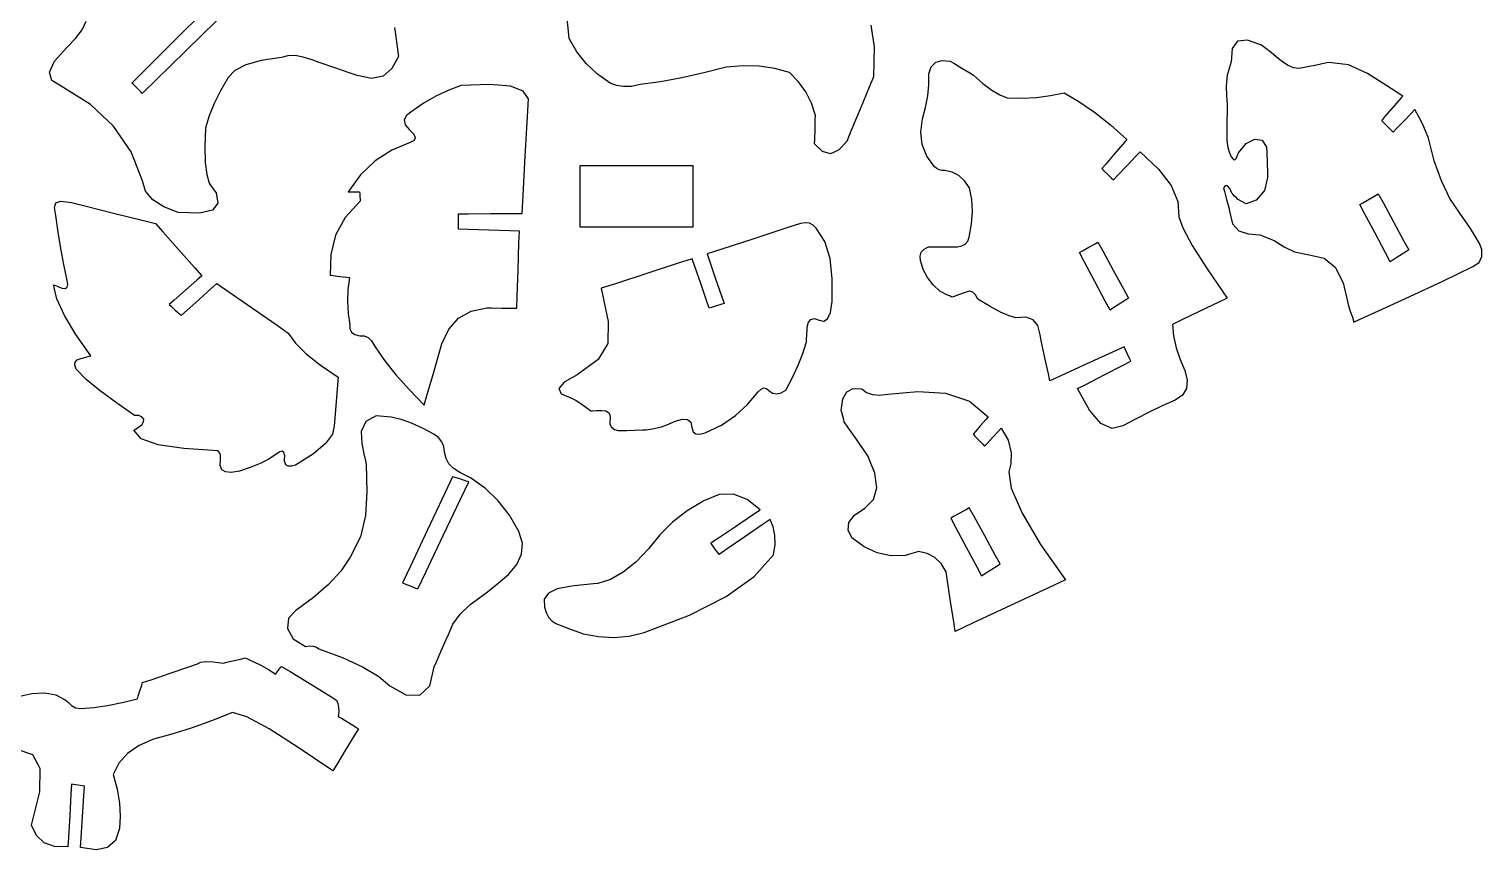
# Model space of a CAD drawing. Extents: x -39.6 to 28.9, y -18.4 to 19.8.
# Drawn here: x -1.37 to 28.93, y -17.6 to -0.49 of the extents above; entities that cross this region are included whole.
import ezdxf

# ---------------------------------------------------------------- set-up
doc = ezdxf.new("R2010")
doc.units = 0
doc.header["$MEASUREMENT"] = 0
doc.layers.get('0').update_dxf_attribs({"linetype": 'CONTINUOUS'})

msp = doc.modelspace()

# ---------------------------------------------------------------- linework, layer by layer
for p, q in [((1.67, -0.72), (2.286, -0.106)), ((9.894, -0.686), (9.835, -0.123)), ((-0.4, -0.687), (-0.266, -0.503)), ((-0.266, -0.503), (-0.178, -0.323)), ((2.538, -0.316), (1.908, -0.933)), ((6.252, -0.454), (6.265, -0.548)), ((6.265, -0.548), (6.293, -0.756)), ((16.188, -0.41), (16.252, -0.863)), ((-0.838, -1.157), (-0.581, -0.874)), ((-0.581, -0.874), (-0.4, -0.687)), ((1.055, -1.335), (1.67, -0.72)), ((6.293, -0.756), (6.322, -0.965)), ((10.056, -0.961), (9.894, -0.686)), ((16.252, -0.863), (16.241, -1.486)), ((23.722, -0.894), (23.699, -1.172)), ((23.835, -0.744), (23.722, -0.894)), ((24.04, -0.721), (23.835, -0.744)), ((24.335, -0.825), (24.04, -0.721)), ((24.399, -0.876), (24.335, -0.825)), ((24.541, -0.988), (24.399, -0.876)), ((-0.943, -1.385), (-0.838, -1.157)), ((1.908, -0.933), (1.277, -1.55)), ((3.473, -1.143), (3.149, -1.233)), ((3.892, -1.083), (3.473, -1.143)), ((4.025, -1.047), (3.892, -1.083)), ((4.176, -1.043), (4.025, -1.047)), ((4.345, -1.072), (4.176, -1.043)), ((4.532, -1.134), (4.345, -1.072)), ((4.679, -1.185), (4.532, -1.134)), ((5.003, -1.297), (4.679, -1.185)), ((6.335, -1.059), (6.198, -1.311)), ((6.322, -0.965), (6.335, -1.059)), ((10.251, -1.209), (10.056, -0.961)), ((10.483, -1.429), (10.251, -1.209)), ((17.446, -1.275), (17.539, -1.181)), ((17.539, -1.181), (17.671, -1.141)), ((17.671, -1.141), (17.841, -1.155)), ((17.841, -1.155), (17.917, -1.201)), ((17.917, -1.201), (18.083, -1.302)), ((23.699, -1.172), (23.619, -1.449)), ((24.683, -1.1), (24.541, -0.988)), ((24.747, -1.15), (24.683, -1.1)), ((24.878, -1.24), (24.747, -1.15)), ((25.659, -1.203), (25.48, -1.239)), ((25.74, -1.186), (25.659, -1.203)), ((26.147, -1.234), (25.74, -1.186)), ((-0.897, -1.56), (-0.943, -1.385)), ((0.775, -1.614), (1.055, -1.335)), ((2.78, -1.498), (2.62, -1.776)), ((2.918, -1.351), (2.78, -1.498)), ((3.149, -1.233), (2.918, -1.351)), ((5.326, -1.409), (5.003, -1.297)), ((5.474, -1.46), (5.326, -1.409)), ((5.772, -1.521), (5.474, -1.46)), ((6.012, -1.468), (5.772, -1.521)), ((6.198, -1.311), (6.012, -1.468)), ((10.752, -1.618), (10.483, -1.429)), ((12.243, -1.507), (11.8, -1.59)), ((12.701, -1.403), (12.243, -1.507)), ((13.17, -1.283), (12.701, -1.403)), ((13.521, -1.254), (13.17, -1.283)), ((13.858, -1.261), (13.521, -1.254)), ((14.182, -1.308), (13.858, -1.261)), ((14.489, -1.398), (14.182, -1.308)), ((14.678, -1.589), (14.489, -1.398)), ((16.241, -1.486), (16.154, -1.697)), ((17.392, -1.422), (17.446, -1.275)), ((17.392, -1.65), (17.392, -1.422)), ((18.083, -1.302), (18.249, -1.402)), ((18.249, -1.402), (18.325, -1.448)), ((18.325, -1.448), (18.523, -1.625)), ((23.619, -1.449), (23.595, -1.681)), ((25.001, -1.294), (24.878, -1.24)), ((25.115, -1.311), (25.001, -1.294)), ((25.221, -1.292), (25.115, -1.311)), ((25.302, -1.276), (25.221, -1.292)), ((25.48, -1.239), (25.302, -1.276)), ((26.545, -1.416), (26.147, -1.234)), ((26.925, -1.659), (26.545, -1.416)), ((-0.701, -1.681), (-0.897, -1.56)), ((-0.093, -2.061), (-0.701, -1.681)), ((0.809, -1.648), (0.775, -1.614)), ((0.883, -1.722), (0.809, -1.648)), ((0.957, -1.796), (0.883, -1.722)), ((0.991, -1.83), (0.957, -1.796)), ((1.277, -1.55), (0.991, -1.83)), ((2.62, -1.776), (2.488, -2.043)), ((7.386, -1.763), (7.129, -1.883)), ((7.643, -1.667), (7.386, -1.763)), ((8.236, -1.644), (7.643, -1.667)), ((8.667, -1.682), (8.236, -1.644)), ((8.936, -1.781), (8.667, -1.682)), ((9.044, -1.941), (8.936, -1.781)), ((10.881, -1.666), (10.752, -1.618)), ((11.027, -1.689), (10.881, -1.666)), ((11.191, -1.683), (11.027, -1.689)), ((11.375, -1.645), (11.191, -1.683)), ((11.8, -1.59), (11.375, -1.645)), ((14.832, -1.801), (14.678, -1.589)), ((14.949, -2.035), (14.832, -1.801)), ((16.154, -1.697), (15.962, -2.159)), ((17.371, -1.883), (17.392, -1.65)), ((18.523, -1.625), (18.707, -1.763)), ((18.707, -1.763), (18.876, -1.861)), ((19.932, -1.875), (20.215, -1.815)), ((20.215, -1.815), (20.527, -1.998)), ((23.595, -1.681), (23.602, -1.881)), ((27.278, -1.891), (26.925, -1.659)), ((0.392, -2.516), (-0.093, -2.061)), ((2.488, -2.043), (2.386, -2.299)), ((6.872, -2.029), (6.616, -2.201)), ((7.129, -1.883), (6.872, -2.029)), ((9.023, -2.315), (9.044, -1.941)), ((15.03, -2.291), (14.949, -2.035)), ((17.263, -2.362), (17.328, -2.121)), ((17.328, -2.121), (17.371, -1.883)), ((18.876, -1.861), (19.03, -1.92)), ((19.03, -1.92), (19.34, -1.928)), ((19.34, -1.928), (19.641, -1.913)), ((19.641, -1.913), (19.932, -1.875)), ((20.527, -1.998), (20.849, -2.223)), ((23.602, -1.881), (23.618, -2.062)), ((23.618, -2.062), (23.617, -2.181)), ((27.059, -2.146), (27.21, -1.971)), ((27.21, -1.971), (27.278, -1.891)), ((2.386, -2.299), (2.312, -2.545)), ((6.501, -2.288), (6.454, -2.382)), ((6.454, -2.382), (6.476, -2.483)), ((6.616, -2.201), (6.501, -2.288)), ((8.977, -3.137), (9.023, -2.315)), ((15.022, -2.586), (15.028, -2.383)), ((15.028, -2.383), (15.03, -2.291)), ((15.962, -2.159), (15.77, -2.621)), ((17.228, -2.638), (17.263, -2.362)), ((20.849, -2.223), (21.182, -2.488)), ((23.617, -2.181), (23.614, -2.442)), ((26.84, -2.401), (26.908, -2.322)), ((26.877, -2.438), (26.84, -2.401)), ((26.908, -2.322), (27.059, -2.146)), ((27.306, -2.402), (27.152, -2.564)), ((27.46, -2.241), (27.306, -2.402)), ((27.529, -2.167), (27.46, -2.241)), ((27.625, -2.334), (27.529, -2.167)), ((27.698, -2.477), (27.625, -2.334)), ((0.756, -3.048), (0.392, -2.516)), ((2.312, -2.545), (2.295, -2.944)), ((6.476, -2.483), (6.567, -2.591)), ((6.567, -2.591), (6.651, -2.683)), ((6.651, -2.683), (6.681, -2.757)), ((15.016, -2.789), (15.022, -2.586)), ((15.77, -2.621), (15.682, -2.832)), ((17.256, -2.897), (17.228, -2.638)), ((21.182, -2.488), (21.525, -2.793)), ((23.612, -2.704), (23.611, -2.822)), ((23.614, -2.442), (23.612, -2.704)), ((26.961, -2.52), (26.877, -2.438)), ((27.044, -2.601), (26.961, -2.52)), ((27.082, -2.638), (27.044, -2.601)), ((27.152, -2.564), (27.082, -2.638)), ((27.757, -2.613), (27.698, -2.477)), ((27.814, -2.76), (27.757, -2.613)), ((2.295, -2.944), (2.304, -3.268)), ((6.192, -3.011), (5.846, -3.237)), ((6.58, -2.851), (6.192, -3.011)), ((6.658, -2.813), (6.58, -2.851)), ((6.681, -2.757), (6.658, -2.813)), ((15.013, -2.881), (15.016, -2.789)), ((15.175, -3.041), (15.013, -2.881)), ((15.51, -3.017), (15.341, -3.087)), ((15.682, -2.832), (15.51, -3.017)), ((17.351, -3.137), (17.256, -2.897)), ((21.443, -2.888), (21.264, -3.096)), ((21.525, -2.793), (21.443, -2.888)), ((23.611, -2.822), (23.633, -2.96)), ((23.633, -2.96), (23.663, -3.069)), ((23.855, -3.068), (24.014, -2.875)), ((24.014, -2.875), (24.194, -2.784)), ((24.194, -2.784), (24.35, -2.806)), ((24.35, -2.806), (24.439, -2.953)), ((24.439, -2.953), (24.443, -3.052)), ((27.936, -3.235), (27.814, -2.76)), ((0.997, -3.655), (0.756, -3.048)), ((2.304, -3.268), (2.335, -3.521)), ((5.846, -3.237), (5.544, -3.527)), ((8.932, -3.958), (8.977, -3.137)), ((10.126, -3.533), (10.126, -3.331)), ((10.126, -3.331), (10.493, -3.331)), ((10.493, -3.331), (11.299, -3.331)), ((11.299, -3.331), (12.106, -3.331)), ((12.106, -3.331), (12.472, -3.331)), ((12.472, -3.331), (12.472, -3.533)), ((15.341, -3.087), (15.175, -3.041)), ((17.514, -3.359), (17.351, -3.137)), ((21.084, -3.304), (21.002, -3.399)), ((21.264, -3.096), (21.084, -3.304)), ((21.523, -3.343), (21.714, -3.141)), ((21.714, -3.141), (21.801, -3.05)), ((21.801, -3.05), (22.186, -3.407)), ((23.663, -3.069), (23.701, -3.151)), ((23.701, -3.151), (23.747, -3.205)), ((23.747, -3.205), (23.78, -3.212)), ((23.78, -3.212), (23.806, -3.187)), ((23.806, -3.187), (23.829, -3.137)), ((23.829, -3.137), (23.855, -3.068)), ((24.443, -3.052), (24.451, -3.268)), ((24.451, -3.268), (24.459, -3.485)), ((28.086, -3.654), (27.936, -3.235)), ((2.335, -3.521), (2.383, -3.703)), ((5.544, -3.527), (5.285, -3.882)), ((10.126, -3.977), (10.126, -3.533)), ((12.472, -3.533), (12.472, -3.977)), ((17.559, -3.397), (17.514, -3.359)), ((17.61, -3.423), (17.559, -3.397)), ((17.665, -3.437), (17.61, -3.423)), ((17.726, -3.439), (17.665, -3.437)), ((17.882, -3.471), (17.726, -3.439)), ((18.02, -3.542), (17.882, -3.471)), ((18.141, -3.652), (18.02, -3.542)), ((21.002, -3.399), (21.04, -3.436)), ((21.04, -3.436), (21.123, -3.517)), ((21.123, -3.517), (21.207, -3.599)), ((21.207, -3.599), (21.245, -3.635)), ((21.245, -3.635), (21.332, -3.544)), ((21.332, -3.544), (21.523, -3.343)), ((22.186, -3.407), (22.447, -3.752)), ((24.462, -3.583), (24.395, -3.857)), ((24.459, -3.485), (24.462, -3.583)), ((1.06, -3.869), (0.997, -3.655)), ((1.209, -4.047), (1.06, -3.869)), ((2.383, -3.703), (2.405, -3.734)), ((2.405, -3.734), (2.456, -3.801)), ((2.456, -3.801), (2.506, -3.869)), ((2.506, -3.869), (2.528, -3.9)), ((2.528, -3.9), (2.566, -4.117)), ((5.285, -3.882), (5.322, -3.882)), ((5.322, -3.882), (5.404, -3.882)), ((5.404, -3.882), (5.485, -3.882)), ((5.485, -3.882), (5.523, -3.882)), ((5.523, -3.882), (5.525, -3.912)), ((5.525, -3.912), (5.529, -3.978)), ((18.243, -3.802), (18.141, -3.652)), ((18.291, -4.04), (18.243, -3.802)), ((22.447, -3.752), (22.587, -4.084)), ((23.58, -3.749), (23.543, -3.798)), ((23.543, -3.798), (23.563, -3.874)), ((23.563, -3.874), (23.606, -4.042)), ((23.628, -3.756), (23.58, -3.749)), ((23.676, -3.812), (23.628, -3.756)), ((23.714, -3.912), (23.676, -3.812)), ((23.733, -3.932), (23.714, -3.912)), ((23.774, -3.974), (23.733, -3.932)), ((24.395, -3.857), (24.221, -4.055)), ((26.708, -3.957), (26.768, -3.922)), ((26.768, -3.922), (26.868, -4.105)), ((28.263, -4.018), (28.086, -3.654)), ((-0.84, -4.207), (-0.816, -4.11)), ((-0.811, -4.377), (-0.84, -4.207)), ((-0.816, -4.11), (-0.707, -4.079)), ((-0.707, -4.079), (-0.484, -4.107)), ((-0.484, -4.107), (-0.211, -4.175)), ((-0.211, -4.175), (0.39, -4.325)), ((1.438, -4.193), (1.209, -4.047)), ((1.738, -4.31), (1.438, -4.193)), ((2.566, -4.117), (2.457, -4.263)), ((5.536, -4.075), (5.219, -4.415)), ((5.529, -3.978), (5.534, -4.045)), ((5.534, -4.045), (5.536, -4.075)), ((8.911, -4.332), (8.932, -3.958)), ((10.126, -4.42), (10.126, -3.977)), ((12.472, -3.977), (12.472, -4.42)), ((18.305, -4.289), (18.291, -4.04)), ((22.587, -4.084), (22.61, -4.404)), ((23.606, -4.042), (23.65, -4.21)), ((23.65, -4.21), (23.669, -4.287)), ((23.816, -4.016), (23.774, -3.974)), ((23.835, -4.036), (23.816, -4.016)), ((24.011, -4.132), (23.835, -4.036)), ((24.221, -4.055), (24.011, -4.132)), ((26.384, -4.146), (26.444, -4.111)), ((26.483, -4.332), (26.384, -4.146)), ((26.444, -4.111), (26.576, -4.034)), ((26.576, -4.034), (26.708, -3.957)), ((26.868, -4.105), (27.086, -4.507)), ((28.467, -4.326), (28.263, -4.018)), ((-0.766, -4.723), (-0.811, -4.377)), ((0.39, -4.325), (0.991, -4.475)), ((0.991, -4.475), (1.264, -4.543)), ((1.264, -4.543), (1.416, -4.713)), ((2.186, -4.33), (1.738, -4.31)), ((2.457, -4.263), (2.186, -4.33)), ((5.219, -4.415), (5.021, -4.788)), ((7.588, -4.34), (7.795, -4.338)), ((7.588, -4.39), (7.588, -4.34)), ((7.588, -4.5), (7.588, -4.39)), ((7.588, -4.61), (7.588, -4.5)), ((7.795, -4.338), (8.25, -4.336)), ((8.25, -4.336), (8.704, -4.333)), ((8.704, -4.333), (8.911, -4.332)), ((10.126, -4.622), (10.126, -4.42)), ((12.472, -4.42), (12.472, -4.622)), ((14.718, -4.544), (14.414, -4.643)), ((14.819, -4.526), (14.718, -4.544)), ((14.907, -4.536), (14.819, -4.526)), ((14.983, -4.575), (14.907, -4.536)), ((18.288, -4.551), (18.305, -4.289)), ((22.61, -4.404), (22.69, -4.634)), ((23.669, -4.287), (23.727, -4.55)), ((26.702, -4.742), (26.483, -4.332)), ((27.086, -4.507), (27.305, -4.909)), ((28.585, -4.489), (28.467, -4.326)), ((28.693, -4.648), (28.585, -4.489)), ((-0.711, -5.063), (-0.766, -4.723)), ((1.416, -4.713), (1.748, -5.086)), ((5.021, -4.788), (4.923, -5.191)), ((7.588, -4.66), (7.588, -4.61)), ((7.786, -4.666), (7.588, -4.66)), ((8.221, -4.681), (7.786, -4.666)), ((8.657, -4.696), (8.221, -4.681)), ((8.855, -4.703), (8.657, -4.696)), ((8.846, -4.954), (8.855, -4.703)), ((10.493, -4.622), (10.126, -4.622)), ((11.299, -4.622), (10.493, -4.622)), ((12.106, -4.622), (11.299, -4.622)), ((12.472, -4.622), (12.106, -4.622)), ((14.414, -4.643), (13.745, -4.86)), ((15.046, -4.643), (14.983, -4.575)), ((15.226, -4.921), (15.046, -4.643)), ((18.207, -4.908), (18.24, -4.824)), ((18.24, -4.824), (18.288, -4.551)), ((22.69, -4.634), (22.89, -4.998)), ((23.727, -4.55), (23.86, -4.693)), ((23.86, -4.693), (24.054, -4.757)), ((24.054, -4.757), (24.299, -4.779)), ((24.299, -4.779), (24.596, -4.898)), ((26.92, -5.153), (26.702, -4.742)), ((28.791, -4.805), (28.693, -4.648)), ((28.878, -4.958), (28.791, -4.805)), ((-0.647, -5.398), (-0.711, -5.063)), ((1.748, -5.086), (2.081, -5.46)), ((8.827, -5.505), (8.846, -4.954)), ((13.076, -5.077), (12.772, -5.176)), ((13.745, -4.86), (13.076, -5.077)), ((15.334, -5.275), (15.226, -4.921)), ((17.213, -5.222), (17.238, -5.142)), ((17.238, -5.142), (17.296, -5.077)), ((17.296, -5.077), (17.386, -5.029)), ((17.386, -5.029), (17.481, -5.028)), ((17.481, -5.028), (17.691, -5.027)), ((17.691, -5.027), (17.9, -5.027)), ((17.9, -5.027), (17.995, -5.026)), ((17.995, -5.026), (18.085, -5.01)), ((18.085, -5.01), (18.155, -4.971)), ((18.155, -4.971), (18.207, -4.908)), ((20.536, -5.149), (20.597, -5.115)), ((20.636, -5.336), (20.536, -5.149)), ((20.597, -5.115), (20.73, -5.039)), ((20.73, -5.039), (20.863, -4.964)), ((20.863, -4.964), (20.923, -4.93)), ((20.923, -4.93), (21.023, -5.113)), ((21.023, -5.113), (21.241, -5.515)), ((22.89, -4.998), (23.203, -5.489)), ((24.596, -4.898), (24.808, -5.026)), ((24.808, -5.026), (25.024, -5.135)), ((25.024, -5.135), (25.331, -5.195)), ((27.344, -5.131), (27.212, -5.216)), ((27.305, -4.909), (27.404, -5.092)), ((27.404, -5.092), (27.344, -5.131)), ((28.927, -5.087), (28.878, -4.958)), ((28.931, -5.229), (28.927, -5.087)), ((-0.574, -5.728), (-0.647, -5.398)), ((4.923, -5.191), (4.907, -5.617)), ((12.165, -5.372), (11.511, -5.585)), ((12.462, -5.276), (12.165, -5.372)), ((12.517, -5.437), (12.462, -5.276)), ((12.637, -5.791), (12.517, -5.437)), ((12.772, -5.176), (12.827, -5.338)), ((12.827, -5.338), (12.948, -5.694)), ((15.381, -5.694), (15.334, -5.275)), ((17.221, -5.317), (17.213, -5.222)), ((17.279, -5.5), (17.221, -5.317)), ((20.856, -5.748), (20.636, -5.336)), ((25.331, -5.195), (25.638, -5.268)), ((25.638, -5.268), (25.868, -5.455)), ((27.02, -5.339), (26.92, -5.153)), ((27.08, -5.301), (27.02, -5.339)), ((27.212, -5.216), (27.08, -5.301)), ((28.116, -5.744), (28.742, -5.441)), ((28.742, -5.441), (28.876, -5.356)), ((28.876, -5.356), (28.931, -5.229)), ((-0.56, -5.814), (-0.574, -5.728)), ((2.125, -5.724), (1.891, -5.932)), ((2.081, -5.46), (2.232, -5.63)), ((2.232, -5.63), (2.125, -5.724)), ((4.907, -5.617), (4.97, -5.625)), ((4.97, -5.625), (5.109, -5.644)), ((5.109, -5.644), (5.248, -5.662)), ((5.248, -5.662), (5.311, -5.671)), ((5.311, -5.671), (5.28, -5.923)), ((8.808, -6.057), (8.827, -5.505)), ((11.511, -5.585), (10.857, -5.797)), ((12.948, -5.694), (13.069, -6.051)), ((15.377, -6.167), (15.381, -5.694)), ((17.366, -5.668), (17.279, -5.5)), ((17.484, -5.82), (17.366, -5.668)), ((21.075, -6.16), (20.856, -5.748)), ((21.241, -5.515), (21.46, -5.917)), ((23.203, -5.489), (23.62, -6.097)), ((25.868, -5.455), (26.034, -5.779)), ((27.427, -6.064), (28.116, -5.744)), ((-0.789, -6.111), (-0.858, -5.818)), ((-0.858, -5.818), (-0.831, -5.83)), ((-0.831, -5.83), (-0.774, -5.854)), ((-0.774, -5.854), (-0.716, -5.879)), ((-0.716, -5.879), (-0.69, -5.89)), ((-0.69, -5.89), (-0.618, -5.896)), ((-0.618, -5.896), (-0.574, -5.87)), ((-0.574, -5.87), (-0.56, -5.814)), ((1.891, -5.932), (1.657, -6.14)), ((2.174, -6.125), (2.428, -5.896)), ((2.428, -5.896), (2.544, -5.792)), ((2.544, -5.792), (2.777, -5.953)), ((2.777, -5.953), (3.289, -6.309)), ((5.28, -5.923), (5.271, -6.171)), ((8.799, -6.308), (8.808, -6.057)), ((10.857, -5.797), (10.56, -5.893)), ((10.56, -5.893), (10.708, -6.583)), ((12.758, -6.145), (12.637, -5.791)), ((13.069, -6.051), (13.124, -6.213)), ((17.631, -5.959), (17.484, -5.82)), ((17.669, -5.977), (17.631, -5.959)), ((17.754, -6.019), (17.669, -5.977)), ((17.839, -6.06), (17.754, -6.019)), ((17.878, -6.079), (17.839, -6.06)), ((18.015, -6.028), (17.921, -6.063)), ((18.11, -5.993), (18.015, -6.028)), ((18.153, -5.978), (18.11, -5.993)), ((18.24, -5.954), (18.153, -5.978)), ((18.313, -5.971), (18.24, -5.954)), ((18.372, -6.027), (18.313, -5.971)), ((18.42, -6.118), (18.372, -6.027)), ((21.46, -5.917), (21.559, -6.1)), ((26.034, -5.779), (26.15, -6.26)), ((-0.633, -6.459), (-0.789, -6.111)), ((1.657, -6.14), (1.55, -6.234)), ((1.55, -6.234), (1.59, -6.269)), ((1.59, -6.269), (1.677, -6.346)), ((1.677, -6.346), (1.764, -6.423)), ((1.804, -6.458), (1.92, -6.354)), ((1.92, -6.354), (2.174, -6.125)), ((3.289, -6.309), (3.801, -6.664)), ((5.271, -6.171), (5.283, -6.416)), ((7.849, -6.368), (8.175, -6.299)), ((8.175, -6.299), (8.273, -6.301)), ((8.273, -6.301), (8.487, -6.304)), ((8.487, -6.304), (8.702, -6.306)), ((8.702, -6.306), (8.799, -6.308)), ((12.813, -6.306), (12.758, -6.145)), ((12.861, -6.292), (12.813, -6.306)), ((12.968, -6.26), (12.861, -6.292)), ((13.075, -6.227), (12.968, -6.26)), ((13.124, -6.213), (13.075, -6.227)), ((15.341, -6.395), (15.377, -6.167)), ((17.921, -6.063), (17.878, -6.079)), ((18.674, -6.275), (18.42, -6.118)), ((18.89, -6.392), (18.674, -6.275)), ((21.175, -6.347), (21.075, -6.16)), ((21.235, -6.309), (21.175, -6.347)), ((21.367, -6.224), (21.235, -6.309)), ((21.499, -6.139), (21.367, -6.224)), ((21.559, -6.1), (21.499, -6.139)), ((23.441, -6.182), (23.048, -6.371)), ((23.62, -6.097), (23.441, -6.182)), ((26.15, -6.26), (26.192, -6.392)), ((26.251, -6.6), (26.773, -6.362)), ((26.773, -6.362), (27.427, -6.064)), ((-0.395, -6.858), (-0.633, -6.459)), ((1.764, -6.423), (1.804, -6.458)), ((3.801, -6.664), (4.034, -6.825)), ((5.283, -6.416), (5.317, -6.658)), ((5.317, -6.658), (5.321, -6.741)), ((7.381, -6.742), (7.585, -6.515)), ((7.585, -6.515), (7.849, -6.368)), ((10.708, -6.583), (10.703, -7.043)), ((14.859, -6.706), (14.884, -6.601)), ((14.884, -6.601), (14.934, -6.541)), ((14.934, -6.541), (15.009, -6.525)), ((15.009, -6.525), (15.11, -6.555)), ((15.11, -6.555), (15.205, -6.581)), ((15.205, -6.581), (15.283, -6.53)), ((15.283, -6.53), (15.341, -6.395)), ((19.068, -6.47), (18.89, -6.392)), ((19.209, -6.508), (19.068, -6.47)), ((19.416, -6.492), (19.209, -6.508)), ((19.569, -6.547), (19.416, -6.492)), ((19.669, -6.671), (19.569, -6.547)), ((22.655, -6.559), (22.476, -6.645)), ((22.476, -6.645), (22.499, -6.886)), ((23.048, -6.371), (22.655, -6.559)), ((26.192, -6.392), (26.229, -6.497)), ((26.229, -6.497), (26.252, -6.569)), ((26.252, -6.569), (26.251, -6.6)), ((-0.085, -7.302), (-0.395, -6.858)), ((4.034, -6.825), (4.186, -7.034)), ((5.321, -6.741), (5.357, -6.806)), ((5.357, -6.806), (5.425, -6.853)), ((5.425, -6.853), (5.526, -6.882)), ((5.526, -6.882), (5.619, -6.881)), ((5.619, -6.881), (5.7, -6.916)), ((5.7, -6.916), (5.772, -6.987)), ((7.239, -7.048), (7.381, -6.742)), ((14.845, -7.012), (14.847, -6.964)), ((14.847, -6.964), (14.852, -6.859)), ((14.852, -6.859), (14.857, -6.754)), ((14.857, -6.754), (14.859, -6.706)), ((19.716, -6.865), (19.669, -6.671)), ((19.748, -7.015), (19.716, -6.865)), ((22.499, -6.886), (22.553, -7.133)), ((4.186, -7.034), (4.41, -7.258)), ((4.41, -7.258), (4.705, -7.496)), ((5.772, -6.987), (5.832, -7.094)), ((5.832, -7.094), (6.04, -7.398)), ((7.054, -7.687), (7.181, -7.248)), ((7.181, -7.248), (7.239, -7.048)), ((10.703, -7.043), (10.501, -7.38)), ((14.671, -7.496), (14.769, -7.249)), ((14.769, -7.249), (14.845, -7.012)), ((19.818, -7.345), (19.748, -7.015)), ((21.226, -7.225), (20.694, -7.47)), ((21.468, -7.114), (21.226, -7.225)), ((21.49, -7.161), (21.468, -7.114)), ((21.539, -7.264), (21.49, -7.161)), ((21.587, -7.367), (21.539, -7.264)), ((22.553, -7.133), (22.634, -7.376)), ((-0.417, -7.498), (-0.411, -7.434)), ((-0.387, -7.578), (-0.417, -7.498)), ((-0.411, -7.434), (-0.369, -7.387)), ((-0.369, -7.387), (-0.292, -7.356)), ((-0.292, -7.356), (-0.259, -7.347)), ((-0.259, -7.347), (-0.188, -7.329)), ((-0.188, -7.329), (-0.117, -7.31)), ((-0.117, -7.31), (-0.085, -7.302)), ((4.705, -7.496), (5.073, -7.749)), ((6.04, -7.398), (6.286, -7.703)), ((10.501, -7.38), (10.062, -7.699)), ((14.551, -7.751), (14.671, -7.496)), ((19.888, -7.675), (19.818, -7.345)), ((20.694, -7.47), (20.161, -7.714)), ((21.053, -7.7), (21.435, -7.503)), ((21.435, -7.503), (21.609, -7.414)), ((21.609, -7.414), (21.587, -7.367)), ((22.634, -7.376), (22.737, -7.607)), ((-0.178, -7.791), (-0.387, -7.578)), ((0.109, -8.029), (-0.178, -7.791)), ((5.073, -7.749), (5.061, -7.907)), ((6.286, -7.703), (6.565, -8.011)), ((6.928, -8.126), (7.054, -7.687)), ((9.792, -7.852), (9.68, -7.983)), ((10.062, -7.699), (9.792, -7.852)), ((14.41, -8.015), (14.551, -7.751)), ((19.919, -7.825), (19.888, -7.675)), ((20.161, -7.714), (19.919, -7.825)), ((20.67, -7.896), (21.053, -7.7)), ((22.737, -7.607), (22.786, -7.81)), ((22.786, -7.81), (22.768, -7.981)), ((0.45, -8.283), (0.109, -8.029)), ((5.061, -7.907), (5.034, -8.254)), ((6.565, -8.011), (6.87, -8.326)), ((6.87, -8.326), (6.928, -8.126)), ((9.68, -7.983), (9.726, -8.092)), ((9.726, -8.092), (9.93, -8.179)), ((9.93, -8.179), (10.037, -8.232)), ((13.616, -8.315), (13.834, -8.051)), ((13.834, -8.051), (13.898, -7.993)), ((13.898, -7.993), (13.957, -7.969)), ((13.957, -7.969), (14.011, -7.979)), ((14.011, -7.979), (14.059, -8.024)), ((14.059, -8.024), (14.138, -8.078)), ((14.138, -8.078), (14.224, -8.095)), ((14.224, -8.095), (14.314, -8.074)), ((14.314, -8.074), (14.41, -8.015)), ((15.601, -8.199), (15.686, -8.048)), ((15.686, -8.048), (15.819, -7.981)), ((15.819, -7.981), (15.996, -7.992)), ((15.996, -7.992), (16.097, -8.065)), ((16.097, -8.065), (16.221, -8.107)), ((16.221, -8.107), (16.368, -8.119)), ((16.368, -8.119), (16.538, -8.1)), ((16.538, -8.1), (17.164, -8.043)), ((17.164, -8.043), (17.743, -8.082)), ((17.743, -8.082), (18.244, -8.247)), ((20.496, -7.985), (20.67, -7.896)), ((20.745, -8.434), (20.496, -7.985)), ((22.683, -8.119), (22.532, -8.226)), ((22.768, -7.981), (22.683, -8.119)), ((0.827, -8.545), (0.45, -8.283)), ((5.034, -8.254), (5.007, -8.601)), ((10.037, -8.232), (10.138, -8.298)), ((10.138, -8.298), (10.24, -8.37)), ((10.24, -8.37), (10.347, -8.445)), ((10.347, -8.445), (10.383, -8.444)), ((10.383, -8.444), (10.462, -8.442)), ((10.462, -8.442), (10.542, -8.441)), ((10.542, -8.441), (10.578, -8.44)), ((10.578, -8.44), (10.658, -8.449)), ((10.658, -8.449), (10.713, -8.479)), ((10.713, -8.479), (10.742, -8.531)), ((13.362, -8.548), (13.616, -8.315)), ((15.569, -8.443), (15.601, -8.199)), ((15.579, -8.479), (15.569, -8.443)), ((15.6, -8.559), (15.579, -8.479)), ((18.244, -8.247), (18.636, -8.57)), ((20.986, -8.71), (20.745, -8.434)), ((21.994, -8.473), (21.719, -8.613)), ((22.265, -8.344), (21.994, -8.473)), ((22.532, -8.226), (22.265, -8.344)), ((0.841, -8.545), (0.827, -8.545)), ((0.872, -8.545), (0.841, -8.545)), ((0.903, -8.546), (0.872, -8.545)), ((0.897, -8.796), (0.953, -8.758)), ((0.917, -8.546), (0.903, -8.546)), ((0.986, -8.578), (0.917, -8.546)), ((0.953, -8.758), (0.978, -8.74)), ((0.978, -8.74), (1.017, -8.676)), ((1.02, -8.622), (0.986, -8.578)), ((1.017, -8.676), (1.02, -8.622)), ((4.995, -8.758), (4.961, -8.931)), ((5.007, -8.601), (4.995, -8.758)), ((5.655, -8.668), (5.553, -8.879)), ((5.868, -8.551), (5.655, -8.668)), ((6.182, -8.579), (5.868, -8.551)), ((6.388, -8.627), (6.182, -8.579)), ((6.606, -8.705), (6.388, -8.627)), ((6.835, -8.807), (6.606, -8.705)), ((10.742, -8.531), (10.746, -8.605)), ((10.745, -8.704), (10.744, -8.722)), ((10.744, -8.722), (10.78, -8.79)), ((10.746, -8.623), (10.745, -8.664)), ((10.745, -8.664), (10.745, -8.704)), ((10.746, -8.605), (10.746, -8.623)), ((11.664, -8.818), (11.82, -8.779)), ((11.82, -8.779), (11.967, -8.728)), ((11.967, -8.728), (12.106, -8.665)), ((12.106, -8.665), (12.256, -8.62)), ((12.256, -8.62), (12.364, -8.627)), ((12.364, -8.627), (12.428, -8.686)), ((12.428, -8.686), (12.449, -8.798)), ((12.732, -8.907), (13.069, -8.746)), ((13.069, -8.746), (13.362, -8.548)), ((15.621, -8.638), (15.6, -8.559)), ((15.631, -8.674), (15.621, -8.638)), ((15.708, -8.785), (15.631, -8.674)), ((15.878, -9.029), (15.708, -8.785)), ((18.476, -8.754), (18.367, -8.88)), ((18.586, -8.627), (18.476, -8.754)), ((18.636, -8.57), (18.586, -8.627)), ((21.217, -8.818), (20.986, -8.71)), ((21.439, -8.763), (21.217, -8.818)), ((21.719, -8.613), (21.439, -8.763)), ((0.815, -8.852), (0.84, -8.834)), ((0.97, -9.031), (0.815, -8.852)), ((0.84, -8.834), (0.897, -8.796)), ((1.32, -9.155), (0.97, -9.031)), ((4.961, -8.931), (4.815, -9.125)), ((5.553, -8.879), (5.567, -9.129)), ((7.073, -8.931), (6.835, -8.807)), ((7.166, -9.004), (7.073, -8.931)), ((7.235, -9.091), (7.166, -9.004)), ((7.278, -9.192), (7.235, -9.091)), ((10.78, -8.79), (10.837, -8.836)), ((10.837, -8.836), (10.918, -8.859)), ((10.918, -8.859), (11.02, -8.86)), ((11.02, -8.86), (11.095, -8.857)), ((11.095, -8.857), (11.259, -8.852)), ((11.259, -8.852), (11.423, -8.846)), ((11.423, -8.846), (11.498, -8.843)), ((11.498, -8.843), (11.664, -8.818)), ((12.449, -8.798), (12.48, -8.882)), ((12.48, -8.882), (12.537, -8.928)), ((12.537, -8.928), (12.621, -8.937)), ((12.621, -8.937), (12.732, -8.907)), ((16.048, -9.273), (15.878, -9.029)), ((18.367, -8.88), (18.317, -8.937)), ((18.317, -8.937), (18.355, -8.976)), ((18.355, -8.976), (18.438, -9.061)), ((18.438, -9.061), (18.521, -9.145)), ((18.613, -9.126), (18.731, -8.998)), ((18.731, -8.998), (18.85, -8.87)), ((18.85, -8.87), (18.904, -8.812)), ((18.904, -8.812), (19.051, -9.06)), ((19.051, -9.06), (19.111, -9.32)), ((1.854, -9.235), (1.32, -9.155)), ((2.559, -9.284), (1.854, -9.235)), ((2.588, -9.305), (2.559, -9.284)), ((2.609, -9.333), (2.588, -9.305)), ((2.62, -9.368), (2.609, -9.333)), ((2.623, -9.41), (2.62, -9.368)), ((3.785, -9.35), (3.627, -9.453)), ((3.856, -9.3), (3.785, -9.35)), ((3.908, -9.289), (3.856, -9.3)), ((3.944, -9.318), (3.908, -9.289)), ((3.961, -9.387), (3.944, -9.318)), ((3.961, -9.405), (3.961, -9.387)), ((4.558, -9.341), (4.189, -9.578)), ((4.815, -9.125), (4.558, -9.341)), ((5.567, -9.129), (5.582, -9.196)), ((5.582, -9.196), (5.614, -9.343)), ((5.614, -9.343), (5.645, -9.491)), ((7.296, -9.308), (7.278, -9.192)), ((7.327, -9.438), (7.296, -9.308)), ((16.125, -9.384), (16.048, -9.273)), ((16.272, -9.75), (16.125, -9.384)), ((18.521, -9.145), (18.559, -9.184)), ((18.559, -9.184), (18.613, -9.126)), ((19.111, -9.32), (19.108, -9.552)), ((2.616, -9.59), (2.617, -9.562)), ((2.648, -9.674), (2.616, -9.59)), ((2.617, -9.562), (2.619, -9.5)), ((2.619, -9.5), (2.621, -9.438)), ((2.621, -9.438), (2.623, -9.41)), ((2.725, -9.721), (2.648, -9.674)), ((3.242, -9.632), (3.015, -9.708)), ((3.446, -9.547), (3.242, -9.632)), ((3.627, -9.453), (3.446, -9.547)), ((3.96, -9.444), (3.961, -9.405)), ((3.96, -9.483), (3.96, -9.444)), ((3.96, -9.5), (3.96, -9.483)), ((3.983, -9.571), (3.96, -9.5)), ((4.031, -9.604), (3.983, -9.571)), ((4.101, -9.604), (4.031, -9.604)), ((4.189, -9.578), (4.101, -9.604)), ((5.645, -9.491), (5.66, -9.558)), ((5.66, -9.558), (5.677, -10.133)), ((7.386, -9.55), (7.327, -9.438)), ((7.474, -9.643), (7.386, -9.55)), ((7.591, -9.719), (7.474, -9.643)), ((19.108, -9.552), (19.064, -9.72)), ((2.847, -9.733), (2.725, -9.721)), ((3.015, -9.708), (2.847, -9.733)), ((7.463, -9.82), (7.3, -10.165)), ((7.515, -9.836), (7.463, -9.82)), ((7.632, -9.874), (7.515, -9.836)), ((7.629, -9.738), (7.591, -9.719)), ((7.713, -9.78), (7.629, -9.738)), ((7.748, -9.911), (7.632, -9.874)), ((7.634, -10.277), (7.801, -9.928)), ((7.796, -9.822), (7.713, -9.78)), ((7.801, -9.928), (7.748, -9.911)), ((7.834, -9.841), (7.796, -9.822)), ((8.141, -10.062), (7.834, -9.841)), ((16.31, -10.053), (16.272, -9.75)), ((19.064, -9.72), (19.114, -10.062)), ((5.677, -10.133), (5.648, -10.629)), ((7.3, -10.165), (6.941, -10.925)), ((7.268, -11.044), (7.634, -10.277)), ((8.411, -10.323), (8.141, -10.062)), ((13.019, -10.193), (12.702, -10.325)), ((13.32, -10.187), (13.019, -10.193)), ((13.606, -10.296), (13.32, -10.187)), ((13.88, -10.51), (13.606, -10.296)), ((16.062, -10.474), (16.24, -10.295)), ((16.24, -10.295), (16.31, -10.053)), ((19.114, -10.062), (19.341, -10.584)), ((8.646, -10.624), (8.411, -10.323)), ((12.356, -10.535), (12.05, -10.77)), ((12.702, -10.325), (12.356, -10.535)), ((13.718, -10.618), (13.88, -10.51)), ((15.845, -10.624), (16.062, -10.474)), ((18.045, -10.578), (17.912, -10.653)), ((18.178, -10.502), (18.045, -10.578)), ((18.238, -10.468), (18.178, -10.502)), ((18.339, -10.651), (18.238, -10.468)), ((19.341, -10.584), (19.726, -11.236)), ((5.648, -10.629), (5.541, -11.075)), ((8.845, -10.964), (8.646, -10.624)), ((12.05, -10.77), (11.783, -11.029)), ((13.008, -11.094), (13.363, -10.856)), ((13.363, -10.856), (13.718, -10.618)), ((13.921, -10.827), (13.555, -11.077)), ((14.087, -10.714), (13.921, -10.827)), ((14.149, -10.869), (14.087, -10.714)), ((14.184, -11.042), (14.149, -10.869)), ((15.71, -10.935), (15.728, -10.778)), ((15.728, -10.778), (15.845, -10.624)), ((17.912, -10.653), (17.851, -10.687)), ((17.851, -10.687), (17.952, -10.874)), ((17.952, -10.874), (18.174, -11.286)), ((18.56, -11.053), (18.339, -10.651)), ((5.541, -11.075), (5.324, -11.498)), ((6.941, -10.925), (6.583, -11.686)), ((6.903, -11.812), (7.268, -11.044)), ((8.923, -11.205), (8.845, -10.964)), ((8.903, -11.434), (8.923, -11.205)), ((11.783, -11.029), (11.555, -11.315)), ((12.847, -11.202), (13.008, -11.094)), ((12.875, -11.239), (12.847, -11.202)), ((13.555, -11.077), (13.19, -11.326)), ((14.188, -11.236), (14.184, -11.042)), ((15.792, -11.095), (15.71, -10.935)), ((16.047, -11.283), (15.792, -11.095)), ((18.781, -11.455), (18.56, -11.053)), ((5.324, -11.498), (5.13, -11.787)), ((8.8, -11.651), (8.903, -11.434)), ((11.555, -11.315), (11.289, -11.595)), ((12.935, -11.321), (12.875, -11.239)), ((12.996, -11.402), (12.935, -11.321)), ((13.024, -11.439), (12.996, -11.402)), ((13.19, -11.326), (13.024, -11.439)), ((13.754, -11.899), (14.158, -11.451)), ((14.158, -11.451), (14.188, -11.236)), ((16.318, -11.407), (16.047, -11.283)), ((16.605, -11.467), (16.318, -11.407)), ((16.909, -11.464), (16.605, -11.467)), ((16.951, -11.451), (16.909, -11.464)), ((17.043, -11.423), (16.951, -11.451)), ((17.135, -11.394), (17.043, -11.423)), ((17.177, -11.381), (17.135, -11.394)), ((17.364, -11.421), (17.177, -11.381)), ((17.522, -11.506), (17.364, -11.421)), ((17.653, -11.633), (17.522, -11.506)), ((18.174, -11.286), (18.396, -11.698)), ((18.881, -11.638), (18.781, -11.455)), ((19.726, -11.236), (20.248, -11.97)), ((5.13, -11.787), (4.873, -12.068)), ((6.583, -11.686), (6.42, -12.031)), ((6.736, -12.161), (6.903, -11.812)), ((8.63, -11.86), (8.8, -11.651)), ((11.023, -11.81), (10.758, -11.961)), ((11.289, -11.595), (11.023, -11.81)), ((17.757, -11.801), (17.653, -11.633)), ((17.786, -11.995), (17.757, -11.801)), ((18.396, -11.698), (18.497, -11.886)), ((18.557, -11.847), (18.689, -11.762)), ((18.689, -11.762), (18.821, -11.677)), ((18.821, -11.677), (18.881, -11.638)), ((4.873, -12.068), (4.559, -12.342)), ((6.42, -12.031), (6.469, -12.052)), ((6.469, -12.052), (6.578, -12.096)), ((6.578, -12.096), (6.687, -12.141)), ((8.188, -12.22), (8.368, -12.073)), ((8.368, -12.073), (8.548, -11.927)), ((8.548, -11.927), (8.63, -11.86)), ((9.908, -12.106), (9.646, -12.161)), ((10, -12.096), (9.908, -12.106)), ((10.2, -12.076), (10, -12.096)), ((10.4, -12.055), (10.2, -12.076)), ((10.492, -12.046), (10.4, -12.055)), ((10.758, -11.961), (10.492, -12.046)), ((13.169, -12.319), (13.754, -11.899)), ((17.85, -12.422), (17.786, -11.995)), ((18.497, -11.886), (18.557, -11.847)), ((20.248, -11.97), (19.888, -12.138)), ((4.559, -12.342), (4.192, -12.609)), ((6.687, -12.141), (6.736, -12.161)), ((7.832, -12.482), (8.106, -12.286)), ((8.106, -12.286), (8.188, -12.22)), ((9.464, -12.249), (9.373, -12.373)), ((9.373, -12.373), (9.38, -12.537)), ((9.646, -12.161), (9.464, -12.249)), ((12.405, -12.709), (13.169, -12.319)), ((17.914, -12.849), (17.85, -12.422)), ((19.888, -12.138), (19.096, -12.507)), ((4.192, -12.609), (4.038, -12.767)), ((7.466, -12.894), (7.618, -12.684)), ((7.618, -12.684), (7.832, -12.482)), ((9.38, -12.537), (9.411, -12.65)), ((9.411, -12.65), (9.461, -12.746)), ((11.461, -13.071), (12.405, -12.709)), ((19.096, -12.507), (18.303, -12.876)), ((4.038, -12.767), (4.022, -12.985)), ((4.022, -12.985), (4.14, -13.202)), ((7.375, -13.111), (7.466, -12.894)), ((9.461, -12.746), (9.529, -12.823)), ((9.529, -12.823), (9.614, -12.882)), ((9.614, -12.882), (9.704, -12.916)), ((9.704, -12.916), (9.901, -12.99)), ((9.901, -12.99), (10.098, -13.063)), ((17.943, -13.044), (17.914, -12.849)), ((18.303, -12.876), (17.943, -13.044)), ((4.14, -13.202), (4.392, -13.357)), ((7.226, -13.448), (7.328, -13.217)), ((7.328, -13.217), (7.375, -13.111)), ((10.098, -13.063), (10.188, -13.097)), ((10.188, -13.097), (10.506, -13.153)), ((10.506, -13.153), (10.825, -13.171)), ((10.825, -13.171), (11.143, -13.145)), ((11.143, -13.145), (11.461, -13.071)), ((2.91, -13.653), (3.068, -13.616)), ((3.068, -13.616), (3.139, -13.599)), ((3.139, -13.599), (3.305, -13.67)), ((4.392, -13.357), (4.484, -13.348)), ((4.484, -13.348), (4.561, -13.354)), ((4.561, -13.354), (4.624, -13.374)), ((4.624, -13.374), (4.672, -13.408)), ((4.672, -13.408), (5.181, -13.597)), ((5.181, -13.597), (5.6, -13.789)), ((7.124, -13.68), (7.226, -13.448)), ((1.174, -14.053), (1.569, -13.918)), ((1.569, -13.918), (1.964, -13.783)), ((1.964, -13.783), (2.143, -13.722)), ((2.143, -13.722), (2.204, -13.688)), ((2.204, -13.688), (2.313, -13.674)), ((2.313, -13.674), (2.472, -13.68)), ((2.472, -13.68), (2.68, -13.706)), ((2.68, -13.706), (2.752, -13.69)), ((2.752, -13.69), (2.91, -13.653)), ((3.305, -13.67), (3.466, -13.75)), ((3.466, -13.75), (3.623, -13.838)), ((3.623, -13.838), (3.774, -13.935)), ((3.774, -13.935), (3.793, -13.91)), ((3.793, -13.91), (3.834, -13.855)), ((3.834, -13.855), (3.876, -13.799)), ((3.876, -13.799), (3.894, -13.774)), ((3.894, -13.774), (4.074, -13.884)), ((4.074, -13.884), (4.469, -14.126)), ((5.6, -13.789), (5.926, -13.984)), ((6.99, -14.183), (7.077, -13.786)), ((7.077, -13.786), (7.124, -13.68)), ((0.941, -14.282), (0.978, -14.167)), ((0.978, -14.167), (0.994, -14.114)), ((0.994, -14.114), (1.174, -14.053)), ((4.469, -14.126), (4.865, -14.368)), ((5.926, -13.984), (6.154, -14.183)), ((6.154, -14.183), (6.484, -14.369)), ((6.777, -14.373), (6.99, -14.183)), ((-1.627, -14.406), (-1.315, -14.338)), ((-1.315, -14.338), (-1.042, -14.326)), ((-1.042, -14.326), (-0.81, -14.371)), ((-0.81, -14.371), (-0.616, -14.473)), ((-0.616, -14.473), (-0.552, -14.527)), ((-0.552, -14.527), (-0.487, -14.591)), ((0.268, -14.588), (0.572, -14.527)), ((0.572, -14.527), (0.888, -14.449)), ((0.888, -14.449), (0.905, -14.397)), ((0.905, -14.397), (0.941, -14.282)), ((4.865, -14.368), (5.044, -14.477)), ((5.044, -14.477), (5.069, -14.55)), ((6.484, -14.369), (6.777, -14.373)), ((-0.487, -14.591), (-0.406, -14.641)), ((-0.406, -14.641), (-0.295, -14.653)), ((-0.295, -14.653), (-0.022, -14.631)), ((-0.022, -14.631), (0.268, -14.588)), ((2.87, -14.734), (2.435, -14.907)), ((3.169, -14.828), (2.87, -14.734)), ((3.635, -15.079), (3.169, -14.828)), ((5.069, -14.55), (5.085, -14.63)), ((5.09, -14.718), (5.077, -14.816)), ((5.077, -14.816), (5.143, -14.856)), ((5.085, -14.63), (5.09, -14.718)), ((2.013, -15.061), (1.61, -15.191)), ((2.435, -14.907), (2.013, -15.061)), ((4.242, -15.463), (3.635, -15.079)), ((5.143, -14.856), (5.288, -14.944)), ((5.288, -14.944), (5.434, -15.033)), ((5.499, -15.073), (5.416, -15.211)), ((5.434, -15.033), (5.499, -15.073)), ((0.926, -15.424), (0.685, -15.59)), ((1.227, -15.292), (0.926, -15.424)), ((1.61, -15.191), (1.227, -15.292)), ((5.416, -15.211), (5.231, -15.514)), ((-1.29, -15.616), (-1.596, -15.513)), ((-1.137, -15.906), (-1.29, -15.616)), ((0.685, -15.59), (0.504, -15.791)), ((4.963, -15.955), (4.242, -15.463)), ((5.231, -15.514), (5.047, -15.817)), ((-1.145, -16.393), (-1.137, -15.906)), ((0.504, -15.791), (0.384, -16.025)), ((0.384, -16.025), (0.464, -16.333)), ((5.047, -15.817), (4.963, -15.955)), ((-0.486, -16.229), (-0.498, -16.434)), ((-0.444, -16.236), (-0.486, -16.229)), ((-0.35, -16.25), (-0.444, -16.236)), ((-0.257, -16.264), (-0.35, -16.25)), ((-0.215, -16.271), (-0.257, -16.264)), ((-0.227, -16.47), (-0.215, -16.271)), ((0.464, -16.333), (0.513, -16.624)), ((-1.321, -17.085), (-1.145, -16.393)), ((-0.498, -16.434), (-0.524, -16.884)), ((-0.255, -16.909), (-0.227, -16.47)), ((0.513, -16.624), (0.53, -16.896)), ((-0.524, -16.884), (-0.551, -17.334)), ((-0.283, -17.348), (-0.255, -16.909)), ((0.53, -16.896), (0.516, -17.151)), ((-1.218, -17.302), (-1.321, -17.085)), ((0.516, -17.151), (0.431, -17.402)), ((-1.058, -17.45), (-1.218, -17.302)), ((-0.839, -17.529), (-1.058, -17.45)), ((-0.562, -17.539), (-0.839, -17.529)), ((-0.551, -17.334), (-0.562, -17.539)), ((-0.296, -17.548), (-0.283, -17.348)), ((0.026, -17.601), (-0.296, -17.548)), ((0.268, -17.552), (0.026, -17.601)), ((0.431, -17.402), (0.268, -17.552))]:
    msp.add_line(p, q)

doc.saveas('drawing.dxf')
